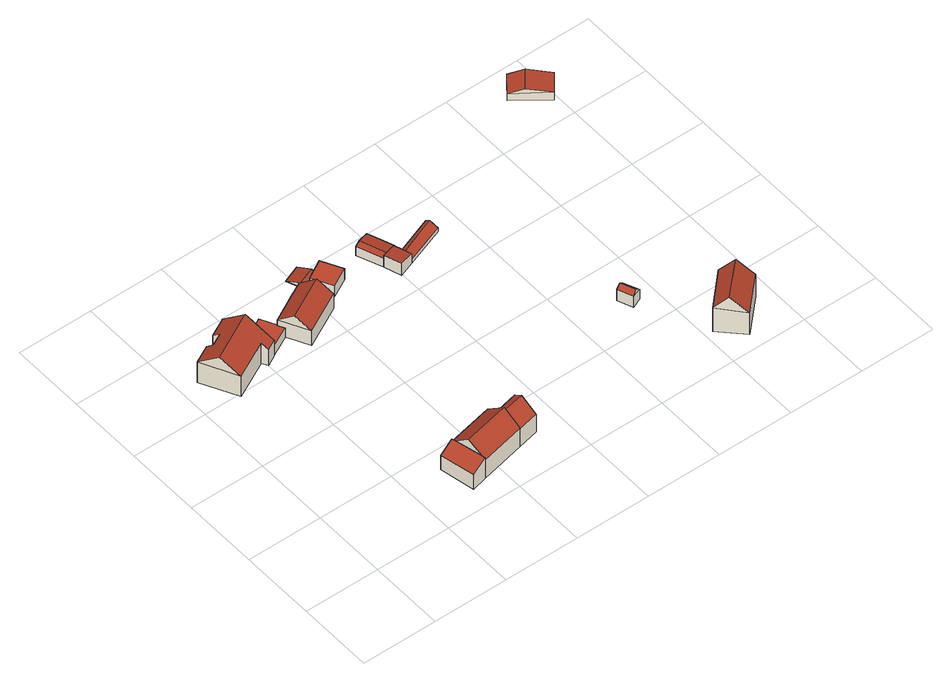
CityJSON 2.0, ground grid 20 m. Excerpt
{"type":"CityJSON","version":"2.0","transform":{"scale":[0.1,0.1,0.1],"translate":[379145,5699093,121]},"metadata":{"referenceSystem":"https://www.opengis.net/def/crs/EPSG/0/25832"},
"CityObjects":{
"building1":{"type":"Building","attributes":{"Gemeindeschluessel":"05911000","Geometrietyp2DReferenz":"3000","function":"31001_1010","roofType":"5000","measuredHeight":10.29,"storeysAboveGround":1},"address":[{"country":"Germany","locality":"Bochum","thoroughfareNumber":"87","thoroughfareName":"Im Mailand"}],"geometry":[{"type":"Solid","lod":"2","boundaries":[[[[0,1,2,3]],[[4,5,1,0]],[[6,7,5,4]],[[8,9,7,6]],[[10,11,9,8]],[[12,13,11,10]],[[14,15,13,12]],[[16,17,15,14]],[[18,19,17,16]],[[20,21,19,18]],[[3,2,21,20]],[[8,6,4,0,3,22,23,10]],[[14,12,23,22,20,18,16]],[[10,23,12]],[[20,22,3]],[[1,5,7,9,11,13,15,17,19,21,2]]]],"semantics":{"surfaces":[{"type":"WallSurface"},{"type":"RoofSurface"},{"type":"GroundSurface"}],"values":[[0,0,0,0,0,0,0,0,0,0,0,1,1,0,0,2]]}}]},
"building2":{"type":"Building","attributes":{"Gemeindeschluessel":"05911000","Geometrietyp2DReferenz":"3000","function":"31001_2463","roofType":"9999","measuredHeight":3,"storeysAboveGround":1},"geometry":[{"type":"Solid","lod":"2","boundaries":[[[[24,25,26,27,28,29]],[[27,30,31,28]],[[26,32,30,27]],[[25,33,32,26]],[[24,34,33,25]],[[29,35,34,24]],[[28,31,35,29]],[[30,32,33,34,35,31]]]],"semantics":{"surfaces":[{"type":"RoofSurface"},{"type":"WallSurface"},{"type":"GroundSurface"}],"values":[[0,1,1,1,1,1,1,2]]}}]},
"building3":{"type":"Building","attributes":{"Gemeindeschluessel":"05911000","Geometrietyp2DReferenz":"3000","function":"31001_1010"},"address":[{"country":"Germany","locality":"Bochum","thoroughfareNumber":"87b","thoroughfareName":"Im Mailand"}],"children":["building3-1","building3-2","building3-3"]},
"building3-1":{"type":"BuildingPart","attributes":{"roofType":"2100","measuredHeight":6.63,"storeysAboveGround":1},"parents":["building3"],"geometry":[{"type":"Solid","lod":"2","boundaries":[[[[36,37,38,39,40]],[[41,42,43,44,45]],[[40,39,42,41]],[[45,46,47,36,40,41]],[[38,43,42,39]],[[46,45,44]],[[36,47,37]],[[43,38,37,44]],[[37,47,46,44]]]],"semantics":{"surfaces":[{"type":"WallSurface"},{"type":"RoofSurface"},{"type":"GroundSurface"},{"type":"ClosureSurface"}],"values":[[0,0,0,1,2,0,0,3,3]]}}]},
"building3-2":{"type":"BuildingPart","attributes":{"roofType":"3100","measuredHeight":9.06,"storeysAboveGround":1},"parents":["building3"],"geometry":[{"type":"Solid","lod":"2","boundaries":[[[[48,49,50,51]],[[52,53,49,48]],[[54,55,53,52]],[[48,56,52]],[[51,57,58,56,48]],[[52,56,58,59,54]],[[49,53,55,50]],[[55,54,51,50]],[[57,51,54,59]],[[57,59,58]]]],"semantics":{"surfaces":[{"type":"WallSurface"},{"type":"RoofSurface"},{"type":"GroundSurface"},{"type":"ClosureSurface"}],"values":[[0,0,0,0,1,1,2,3,3,3]]}}]},
"building3-3":{"type":"BuildingPart","attributes":{"roofType":"5000","measuredHeight":9.48,"storeysAboveGround":1},"parents":["building3"],"geometry":[{"type":"Solid","lod":"2","boundaries":[[[[60,61,38,37]],[[62,51,50,61,60]],[[44,43,55,54,63]],[[62,60,37,47,64,65]],[[63,65,64,46,44]],[[38,61,50,55,43]],[[38,43,44,37]],[[54,59,63]],[[51,62,57]],[[55,50,51,54]],[[51,57,59,54]],[[65,63,59,58,57,62]],[[58,59,57]],[[64,47,46]],[[46,47,37,44]]]],"semantics":{"surfaces":[{"type":"WallSurface"},{"type":"RoofSurface"},{"type":"GroundSurface"},{"type":"ClosureSurface"}],"values":[[0,0,0,1,1,2,3,0,0,3,3,0,3,0,3]]}}]},
"building4":{"type":"Building","attributes":{"Gemeindeschluessel":"05911000","Geometrietyp2DReferenz":"3000","function":"31001_1010","roofType":"5000","measuredHeight":7.72,"storeysAboveGround":1},"address":[{"country":"Germany","locality":"Bochum","thoroughfareNumber":"87a","thoroughfareName":"Im Mailand"}],"geometry":[{"type":"Solid","lod":"2","boundaries":[[[[66,67,68,69]],[[70,71,67,66]],[[72,73,71,70]],[[74,75,73,72]],[[76,77,75,74]],[[69,68,77,76]],[[74,78,79,76]],[[72,70,66,69,79,78]],[[76,79,69]],[[72,78,74]],[[67,71,73,75,77,68]]]],"semantics":{"surfaces":[{"type":"WallSurface"},{"type":"RoofSurface"},{"type":"GroundSurface"}],"values":[[0,0,0,0,0,0,1,1,0,0,2]]}}]},
"building5":{"type":"Building","attributes":{"Gemeindeschluessel":"05911000","Geometrietyp2DReferenz":"3000","function":"51009_1610","roofType":"3100","measuredHeight":1.49},"geometry":[{"type":"Solid","lod":"2","boundaries":[[[[80,81,82,83]],[[84,85,81,80]],[[86,87,85,84]],[[83,82,87,86]],[[80,88,84]],[[86,89,83]],[[83,89,88,80]],[[84,88,89,86]],[[81,85,87,82]]]],"semantics":{"surfaces":[{"type":"WallSurface"},{"type":"RoofSurface"},{"type":"GroundSurface"}],"values":[[0,0,0,0,0,0,1,1,2]]}}]},
"building6":{"type":"Building","attributes":{"Gemeindeschluessel":"05911000","Geometrietyp2DReferenz":"3000","function":"31001_2463","roofType":"1000","measuredHeight":3.4,"storeysAboveGround":1},"geometry":[{"type":"Solid","lod":"2","boundaries":[[[[90,91,92,93]],[[94,95,91,90]],[[96,97,95,94]],[[93,92,97,96]],[[94,90,93,96]],[[91,95,97,92]]]],"semantics":{"surfaces":[{"type":"WallSurface"},{"type":"RoofSurface"},{"type":"GroundSurface"}],"values":[[0,0,0,0,1,2]]}}]},
"building7":{"type":"Building","attributes":{"Gemeindeschluessel":"05911000","Geometrietyp2DReferenz":"3000","function":"31001_2729"},"children":["building7-1","building7-2"]},
"building7-1":{"type":"BuildingPart","attributes":{"roofType":"2100","measuredHeight":3.74,"storeysAboveGround":1},"parents":["building7"],"geometry":[{"type":"Solid","lod":"2","boundaries":[[[[98,99,100,101,102]],[[103,104,99,98]],[[105,106,104,103]],[[107,108,109,106,105]],[[105,103,98,102,107]],[[99,104,106,109,110,100]],[[101,111,108,107,102]],[[100,110,111,101]],[[110,109,108,111]]]],"semantics":{"surfaces":[{"type":"WallSurface"},{"type":"RoofSurface"},{"type":"GroundSurface"},{"type":"ClosureSurface"}],"values":[[0,0,0,0,1,2,0,3,3]]}}]},
"building7-2":{"type":"BuildingPart","attributes":{"roofType":"3100","measuredHeight":3.13,"storeysAboveGround":1},"parents":["building7"],"geometry":[{"type":"Solid","lod":"2","boundaries":[[[[112,113,114,115]],[[116,117,113,112]],[[118,119,117,116]],[[101,100,119,118]],[[120,121,109,108]],[[115,114,121,120]],[[101,118,116,112,115,111]],[[120,108,111,115]],[[113,117,119,100,110,109,121,114]],[[100,101,111,110]],[[109,110,111,108]]]],"semantics":{"surfaces":[{"type":"WallSurface"},{"type":"RoofSurface"},{"type":"GroundSurface"},{"type":"ClosureSurface"}],"values":[[0,0,0,0,0,0,1,1,2,3,3]]}}]},
"building8":{"type":"Building","attributes":{"Gemeindeschluessel":"05911000","Geometrietyp2DReferenz":"3000","function":"31001_2740","roofType":"3100","measuredHeight":2.14,"storeysAboveGround":1},"geometry":[{"type":"Solid","lod":"2","boundaries":[[[[122,123,99,124]],[[125,126,123,122]],[[127,104,126,125]],[[124,99,104,127]],[[122,128,125]],[[127,129,124]],[[124,129,128,122]],[[125,128,129,127]],[[123,126,104,99]]]],"semantics":{"surfaces":[{"type":"WallSurface"},{"type":"RoofSurface"},{"type":"GroundSurface"}],"values":[[0,0,0,0,0,0,1,1,2]]}}]},
"building9":{"type":"Building","attributes":{"Gemeindeschluessel":"05911000","Geometrietyp2DReferenz":"3000","function":"31001_2729","roofType":"3100","measuredHeight":4.58,"storeysAboveGround":1},"geometry":[{"type":"Solid","lod":"2","boundaries":[[[[130,131,132,133]],[[134,135,131,130]],[[136,137,135,134]],[[133,132,137,136]],[[130,138,134]],[[136,139,133]],[[133,139,138,130]],[[134,138,139,136]],[[131,135,137,132]]]],"semantics":{"surfaces":[{"type":"WallSurface"},{"type":"RoofSurface"},{"type":"GroundSurface"}],"values":[[0,0,0,0,0,0,1,1,2]]}}]},
"building10":{"type":"Building","attributes":{"Gemeindeschluessel":"05911000","Geometrietyp2DReferenz":"3000","function":"31001_1010","roofType":"5000","measuredHeight":11.26,"storeysAboveGround":1},"address":[{"country":"Germany","locality":"Bochum","thoroughfareNumber":"87c","thoroughfareName":"Im Mailand"}],"geometry":[{"type":"Solid","lod":"2","boundaries":[[[[140,141,142,143]],[[144,145,141,140]],[[146,147,145,144]],[[143,142,147,146]],[[140,143,148,149]],[[149,148,146,144]],[[140,149,144]],[[146,148,143]],[[141,145,147,142]]]],"semantics":{"surfaces":[{"type":"WallSurface"},{"type":"RoofSurface"},{"type":"GroundSurface"}],"values":[[0,0,0,0,1,1,0,0,2]]}}]},
"building11":{"type":"Building","attributes":{"Gemeindeschluessel":"05911000","Geometrietyp2DReferenz":"3000","function":"31001_2463","roofType":"5000","measuredHeight":3.7,"storeysAboveGround":1},"geometry":[{"type":"Solid","lod":"2","boundaries":[[[[150,151,152,153]],[[154,155,151,150]],[[156,157,155,154]],[[153,152,157,156]],[[154,158,159,156]],[[158,150,153,159]],[[150,158,154]],[[156,159,153]],[[151,155,157,152]]]],"semantics":{"surfaces":[{"type":"WallSurface"},{"type":"RoofSurface"},{"type":"GroundSurface"}],"values":[[0,0,0,0,1,1,0,0,2]]}}]}
},
"vertices":[
[51,658,145],[51,658,80],[5,634,80],[5,634,145],[59,644,156],[59,644,80],[90,660,156],[90,660,80],[82,675,145],[82,675,80],[130,700,145],[130,700,80],[158,646,178],[158,646,80],[187,590,130],[187,590,80],[159,575,130],[159,575,80],[150,591,144],[150,591,80],[54,541,144],[54,541,80],[30,586,183],[155,652,183],
[239,617,112],[230,634,112],[232,635,112],[211,675,112],[158,646,112],[187,590,112],[211,675,82],[158,646,82],[232,635,82],[230,634,82],[239,617,82],[187,590,82],
[292,103,147],[292,103,139],[292,103,82],[254,94,82],[254,94,128],[273,3,128],[273,3,82],[313,12,82],[313,12,139],[313,12,148],[311,22,148],[295,93,147],
[475,110,160],[475,110,82],[421,98,82],[421,98,160],[488,51,138],[488,51,82],[433,39,138],[433,39,82],[479,91,172],[422,93,163],[425,79,172],[432,42,141],
[415,130,139],[415,130,82],[421,98,165],[433,39,140],[303,57,177],[424,83,177],
[232,635,130],[232,635,84],[230,634,84],[230,634,130],[299,670,130],[299,670,84],[337,690,130],[337,690,84],[376,617,130],[376,617,84],[268,560,130],[268,560,84],[357,653,161],[249,596,161],
[392,766,82],[392,766,80],[347,749,80],[347,749,82],[411,719,82],[411,719,80],[366,701,82],[366,701,80],[406,732,95],[361,714,95],
[422,725,116],[422,725,82],[373,698,82],[373,698,116],[450,672,116],[450,672,82],[401,645,116],[401,645,82],
[592,656,100],[592,656,69],[586,670,69],[586,670,96],[586,670,100],[602,626,100],[602,626,69],[563,612,107],[563,612,69],[547,656,107],[547,656,97],[547,656,69],[562,661,69],[562,661,101],
[566,739,95],[566,739,69],[537,728,69],[537,728,101],[578,708,95],[578,708,69],[591,672,95],[591,672,69],[522,722,97],[522,722,69],
[697,695,86],[697,695,69],[592,656,86],[708,665,80],[708,665,69],[602,626,80],[701,686,91],[595,646,91],
[933,242,82],[933,242,52],[916,280,52],[916,280,83],[907,231,87],[907,231,52],[891,270,88],[891,270,52],[918,236,98],[902,274,98],
[1101,177,87],[1101,177,13],[1019,95,13],[1019,95,87],[1159,118,82],[1159,118,13],[1076,37,82],[1076,37,13],[1045,69,125],[1128,150,125],
[1145,968,29],[1145,968,9],[1108,921,9],[1108,921,29],[1226,903,34],[1226,903,9],[1189,857,34],[1189,857,9],[1176,943,46],[1139,896,46]
]}
